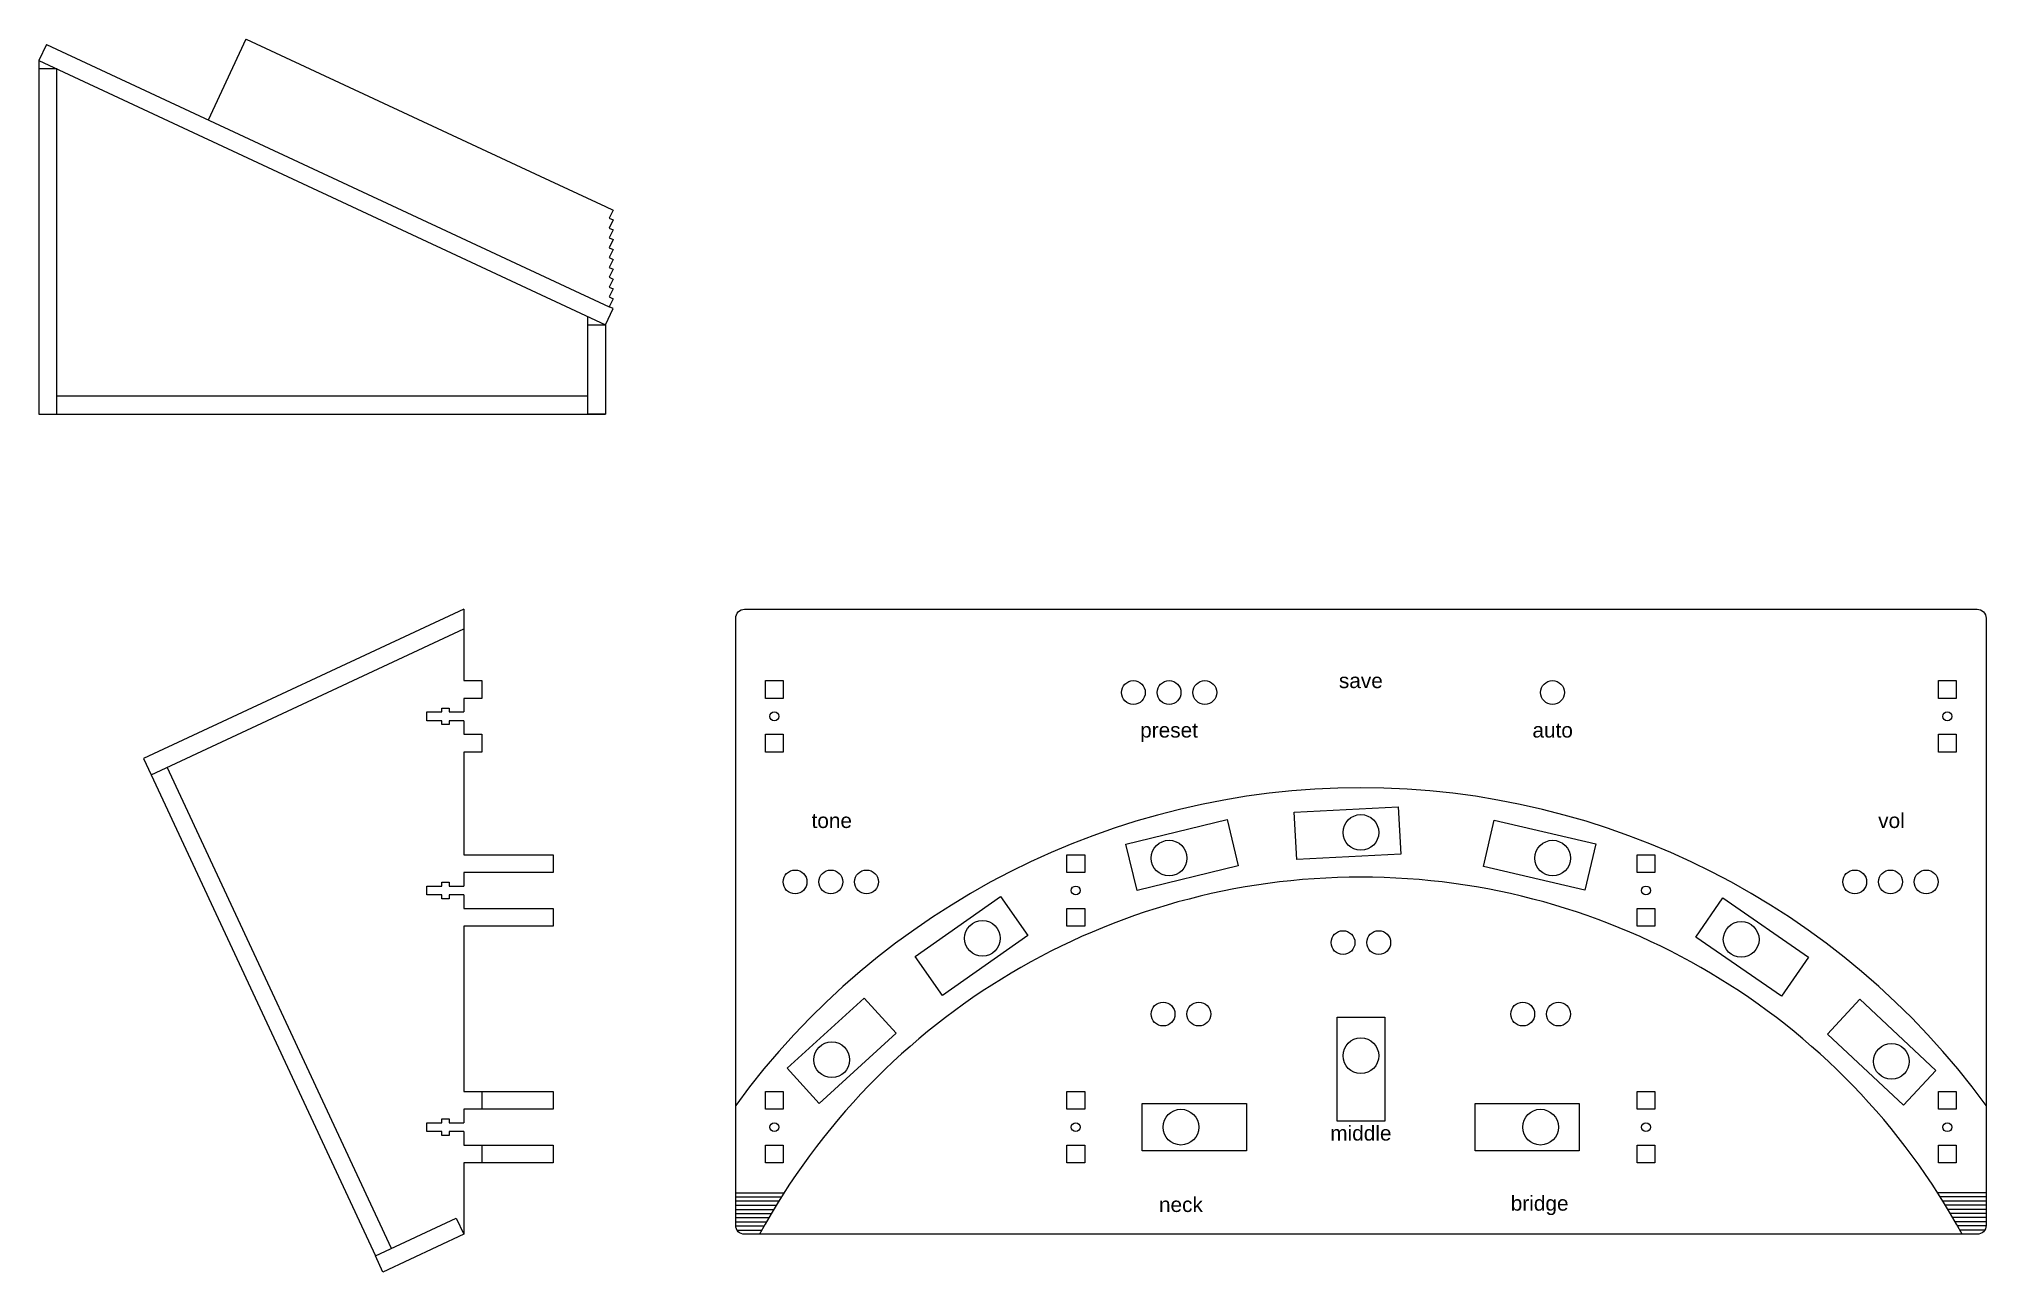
# Model space of a CAD drawing. Header units: millimetres. Extents: x 201 to 856, y -52 to 362.
import ezdxf
from ezdxf.enums import TextEntityAlignment as Align

# ---------------------------------------------------------------- set-up
doc = ezdxf.new("R2010")
doc.units = ezdxf.units.MM
doc.layers.add('text', color=5, linetype='Continuous')
doc.styles.get("Standard").update_dxf_attribs({"font": 'arial.ttf'})

# ---------------------------------------------------------------- blocks, each defined once
blk = doc.blocks.new('footswitch')
blk.add_lwpolyline([(-22, -8), (-22, 8), (13, 8), (13, -8)], close=True)
blk.add_circle((0, 0), 6)
blk = doc.blocks.new('Square hole unit')
for points in [[(-3, 6), (-3, 12), (3, 12), (3, 6)], [(-3, -12), (-3, -6), (3, -6), (3, -12)]]:
    blk.add_lwpolyline(points, close=True)
blk.add_circle((0, 0), 1.5)
blk = doc.blocks.new('M3 Bolt Nut Slot')
for p, q in [((-12.4, -3), (-12.4, 0)), ((-12.4, 0), (-7.4, 0)), ((-7.4, 0), (-7.4, 1.25)), ((-7.4, 1.25), (-5, 1.25)), ((-5, 1.25), (-5, 0)), ((-5, 0), (0, 0)), ((-7.4, -3), (-12.4, -3)), ((-7.4, -4.25), (-7.4, -3)), ((-5, -4.25), (-7.4, -4.25)), ((0, -3), (-5, -3)), ((-5, -3), (-5, -4.25))]:
    blk.add_line(p, q)

msp = doc.modelspace()

# ---------------------------------------------------------------- linework, layer by layer
for p, q in [((204.02, 360.09), (201.48, 354.66)), ((258.45, 334.76), (271.13, 361.95)), ((271.11, 361.91), (369.79, 315.89)), ((201.48, 354.66), (201.48, 235.91)), ((201.48, 354.66), (391.81, 265.91)), ((207.48, 351.86), (201.48, 351.86)), ((207.48, 235.91), (207.48, 351.86)), ((369.79, 315.89), (391.81, 305.63)), ((391.81, 305.63), (394.34, 304.45)), ((394.34, 304.45), (393.07, 301.73)), ((393.07, 301.73), (394.34, 301.14)), ((394.34, 301.14), (393.07, 298.42)), ((393.07, 298.42), (394.34, 297.83)), ((394.34, 297.83), (393.07, 295.11)), ((393.07, 295.11), (394.34, 294.52)), ((394.34, 294.52), (393.07, 291.8)), ((393.07, 291.8), (394.34, 291.21)), ((394.34, 291.21), (393.07, 288.49)), ((393.07, 288.49), (394.34, 287.9)), ((394.34, 287.9), (393.07, 285.18)), ((393.07, 285.18), (394.34, 284.59)), ((394.34, 284.59), (393.07, 281.87)), ((393.07, 281.87), (394.34, 281.28)), ((394.34, 281.28), (393.07, 278.56)), ((393.07, 278.56), (394.34, 277.97)), ((394.34, 277.97), (393.07, 275.25)), ((393.07, 275.25), (394.34, 274.65)), ((385.81, 265.91), (385.81, 268.7)), ((391.81, 265.91), (394.35, 271.34)), ((394.34, 274.65), (393.07, 271.94)), ((394.35, 271.34), (393.07, 271.94)), ((201.48, 235.91), (207.48, 235.91)), ((385.81, 241.91), (207.48, 241.91)), ((207.48, 235.91), (385.81, 235.91)), ((385.81, 235.91), (385.81, 241.91)), ((385.81, 235.91), (391.81, 235.91)), ((344.22, 170.36), (236.6, 120.17)), ((344.22, 170.36), (344.22, 146.37)), ((239.13, 114.74), (344.22, 163.74)), ((344.22, 146.37), (350.22, 146.37)), ((350.22, 146.37), (350.22, 140.37)), ((350.22, 140.37), (344.22, 140.37)), ((344.22, 140.37), (344.22, 135.87)), ((344.22, 132.87), (344.22, 128.37)), ((344.22, 128.37), (350.22, 128.37)), ((350.22, 128.37), (350.22, 122.37)), ((236.6, 120.17), (239.13, 114.74)), ((350.22, 122.37), (344.22, 122.37)), ((344.22, 122.37), (344.22, 87.87)), ((239.13, 114.74), (314.5, -46.88)), ((319.93, -44.35), (244.57, 117.27)), ((344.22, 87.87), (374.22, 87.87)), ((374.22, 87.87), (374.22, 81.87)), ((374.22, 81.87), (344.22, 81.87)), ((344.22, 81.87), (344.22, 77.37)), ((344.22, 74.37), (344.22, 69.87)), ((344.22, 69.87), (374.22, 69.87)), ((374.22, 69.87), (374.22, 63.87)), ((374.22, 63.87), (344.22, 63.87)), ((344.22, 63.87), (344.22, 8.36)), ((344.22, 8.36), (374.22, 8.36)), ((350.22, 8.36), (350.22, 2.36)), ((374.22, 8.36), (374.22, 2.36)), ((374.22, 2.36), (344.22, 2.36)), ((344.22, 2.36), (344.22, -2.14)), ((344.22, -5.14), (344.22, -9.64)), ((344.22, -9.64), (374.22, -9.64)), ((350.22, -9.64), (350.22, -15.64)), ((374.22, -9.64), (374.22, -15.64)), ((374.22, -15.64), (344.22, -15.64)), ((344.22, -15.64), (344.22, -39.64)), ((435.51, -25.65), (451.79, -25.65)), ((855.51, -25.65), (839.22, -25.65)), ((435.51, -27.05), (450.9, -27.05)), ((450.03, -28.45), (435.51, -28.45)), ((435.51, -29.85), (449.17, -29.85)), ((435.51, -31.25), (448.32, -31.25)), ((435.51, -32.65), (447.49, -32.65)), ((855.51, -27.05), (840.11, -27.05)), ((855.51, -28.45), (840.99, -28.45)), ((855.51, -29.85), (841.85, -29.85)), ((855.51, -31.25), (842.69, -31.25)), ((855.51, -32.65), (843.53, -32.65)), ((435.51, -34.04), (446.67, -34.04)), ((435.51, -35.44), (445.86, -35.44)), ((435.51, -36.84), (445.07, -36.84)), ((435.97, -38.24), (444.29, -38.24)), ((855.51, -34.04), (844.35, -34.04)), ((855.51, -35.44), (845.15, -35.44)), ((855.5, -36.84), (845.95, -36.84)), ((855.04, -38.24), (846.73, -38.24))]:
    msp.add_line(p, q)
msp.add_lwpolyline([(204.02, 360.09), (393.07, 271.94)])
for points in [[(391.81, 265.91), (391.81, 235.91), (385.81, 235.91), (385.81, 265.91)], [(344.22, -39.64), (317.03, -52.32), (314.5, -46.88), (341.68, -34.2)]]:
    msp.add_lwpolyline(points, close=True)
msp.add_lwpolyline([(435.51, -36.64), (435.51, 167.36, -0.414214), (438.51, 170.36), (852.51, 170.36, -0.414214), (855.51, 167.36), (855.51, -36.64, -0.414214), (852.51, -39.64), (438.51, -39.64, -0.414214)], format="xyb", close=True)
for centre in [(569.09, 142.36), (581.09, 142.36), (593.09, 142.36), (709.89, 142.36), (455.46, 78.75), (467.46, 78.75), (479.46, 78.75), (811.4, 78.75), (823.4, 78.75), (835.4, 78.75), (639.51, 58.36), (651.51, 58.36), (579.07, 34.36), (591.07, 34.36), (699.88, 34.36), (711.88, 34.36)]:
    msp.add_circle(centre, 4)
for radius, start, end in [(260, 36.12893, 143.87107), (230, 28.57188, 151.42812)]:
    msp.add_arc((645.51, -149.64), radius, start, end)

# ---------------------------------------------------------------- block references
for name, p in [('Square hole unit', (448.51, 134.37)), ('Square hole unit', (842.51, 134.37)), ('M3 Bolt Nut Slot', (344.22, 135.87)), ('Square hole unit', (549.74, 75.87)), ('Square hole unit', (741.28, 75.87)), ('M3 Bolt Nut Slot', (344.22, 77.37)), ('Square hole unit', (448.51, -3.64)), ('Square hole unit', (549.74, -3.64)), ('Square hole unit', (741.28, -3.64)), ('footswitch', (705.88, -3.64)), ('M3 Bolt Nut Slot', (344.22, -2.14))]:
    msp.add_blockref(name, p)
for name, p, rotation in [('footswitch', (581.08, 86.74), 193.6154682171589), ('footswitch', (645.51, 95.36), 2.910252467942109), ('footswitch', (709.93, 86.74), 346.8394289291243), ('footswitch', (518.39, 59.8), 35.03029679330285), ('footswitch', (773.25, 59.42), 145.3265400603496), ('footswitch', (467.79, 19), 222.310712302083), ('footswitch', (823.73, 18.47), 316.9130660732229), ('footswitch', (645.51, 20.36), 90), ('Square hole unit', (842.51, -3.65), 180), ('footswitch', (585.07, -3.64), 180)]:
    msp.add_blockref(name, p, dxfattribs=dict(rotation=rotation))

# ---------------------------------------------------------------- texts
at = {"layer": 'text'}
for s, p in [('save', (645.51, 142.36)), ('preset', (581.08, 125.75)), ('auto', (709.93, 125.75)), ('tone', (467.79, 95.36)), ('vol', (823.73, 95.36)), ('middle', (645.51, -9.64)), ('neck', (585.07, -33.64)), ('bridge', (705.56, -33.19))]:
    msp.add_text(s, height=5, dxfattribs=at).set_placement(p, align=Align.BOTTOM_CENTER)

doc.saveas('drawing.dxf')
